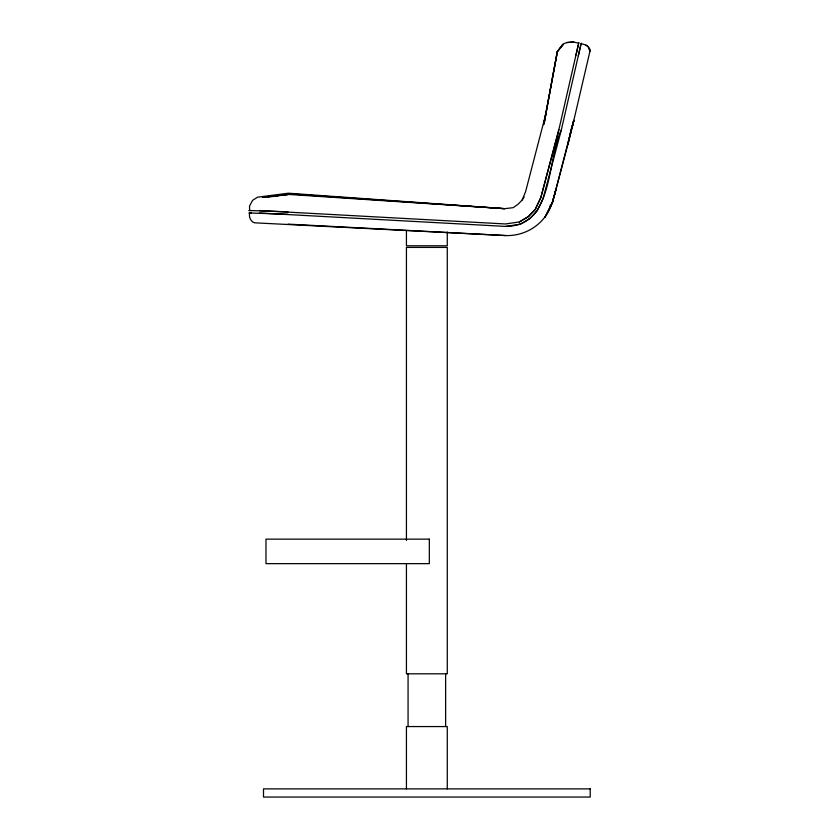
<?xml version="1.0" encoding="UTF-8"?>
<svg xmlns="http://www.w3.org/2000/svg" width="839" height="839" viewBox="0 0 839 839"><rect width="100%" height="100%" fill="white"/><g stroke="black" fill="none" stroke-linecap="round" stroke-linejoin="round"><path stroke-width="1.26" d="M406.433 788.88L406.433 726.564L447.271 726.564L447.271 788.88M406.433 230.777L406.433 245.785L447.271 245.785L447.271 232.025M408.069 726.564L408.069 673.811M445.635 726.564L445.635 673.811M550.29 205.146L550.185 206.939L552.177 202.723C546.074 222.891 526.902 236.137 505.948 235.57L256.64 222.922C251.375 223.51 248.575 217.532 249.644 213.001M557.379 51.504L544.333 122.316L557.222 51.515L563.063 44.698L557.484 51.525L543.63 124.707L545.843 113.905L525.602 191.628L522.162 200.007L518.135 204.192L513.164 207.673L504.711 208.67L288.375 194.407M552.335 202.545L556.163 188.765L552.492 202.367L544.993 217.207L552.335 202.545L556.11 189.069L570.971 132.604L589.901 51.462C590.247 46.554 585.244 44.163 581.049 43.848L561.239 130.276L543.106 198.434L537.17 211.008L529.954 218.528L520.463 224.223L505.529 226.415L259.471 213.012M575.963 55.101L578.868 42.464M259.44 210.558L505.414 223.961L519.351 221.968L528.423 216.588L535.251 209.435L540.882 197.438L558.879 129.615L578.679 43.24L573.572 41.95L566.724 42.495L562.644 44.257L557.484 51.525M578.333 55.71L581.249 43.072M572.177 127.444L573.803 120.459L552.492 202.367M561.26 130.192C546.525 160.06 554.317 226.341 505.508 226.415M558.858 129.699L540.83 197.48L535.219 209.467L528.392 216.598L519.351 221.968M522.162 200.007L524.165 197.039M573.572 41.95L566.776 42.642M267.505 197.217L288.564 194.396L262.376 197.217L288.763 194.386M248.795 210.558L251.438 210.547M250.62 210.558L287.987 211.827M248.826 213.012L251.469 213.001M250.651 213.012L288.018 214.281M288.06 224.118L505.948 235.57M288.448 193.819L504.7 208.67L288.333 193.201L257.489 197.207L252.581 200.353L249.55 205.975L249.613 210.547M586.146 45.138L588.286 46.764L589.901 51.441L589.502 48.714L589.901 51.462M406.433 540.4L406.433 247.421L447.271 247.421L447.271 673.811L406.433 673.811L406.433 563.944M570.698 131.807L567.783 144.707L570.719 131.713M573.803 120.449L570.981 130.538L573.792 120.449M429.327 539.141L265.973 539.141L265.973 563.651L429.327 563.651L429.327 539.141M590.205 788.88L263.498 788.88L263.498 797.05L590.205 797.05L590.205 788.88"/></g></svg>
